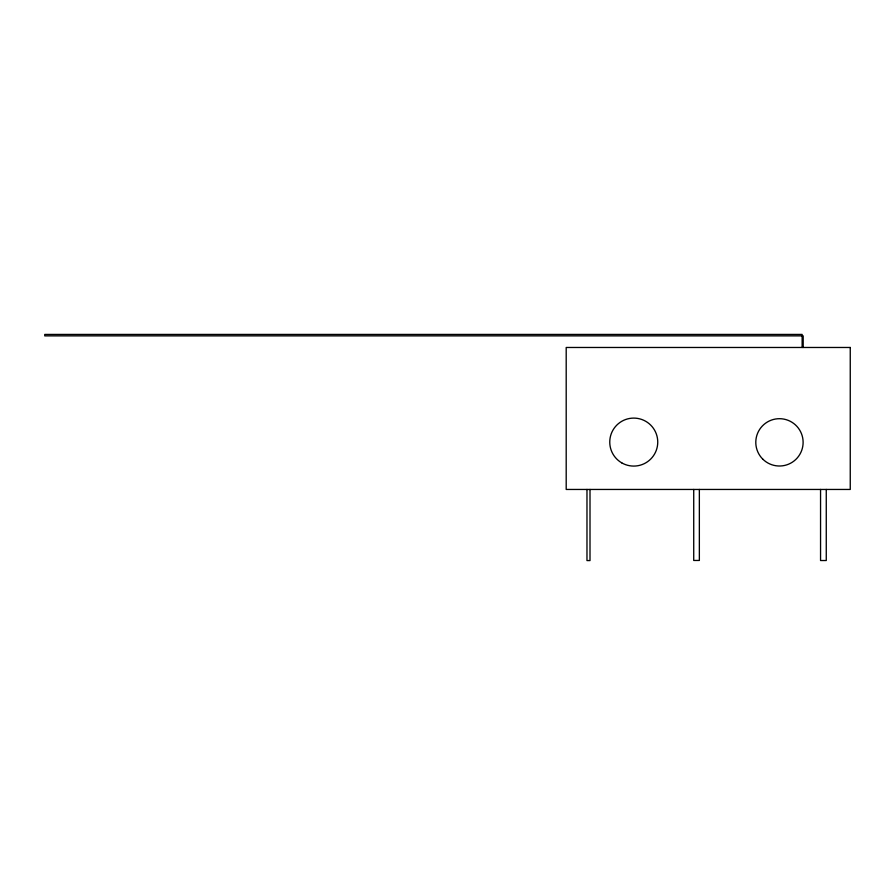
<?xml version="1.0" encoding="UTF-8"?>
<svg xmlns="http://www.w3.org/2000/svg" width="895" height="895" viewBox="0 0 895 895"><rect width="100%" height="100%" fill="white"/><g stroke="black" fill="none" stroke-linecap="round" stroke-linejoin="round"><path stroke-width="1.34" d="M826.264 489.453L826.264 560.527L820.558 560.527L820.558 489.453M803.195 347.473L803.195 335.882L44.75 335.882L44.75 334.428L802.144 334.428L802.144 347.473M699.353 489.453L699.353 560.46L693.726 560.46L693.726 489.453M590.006 489.453L590.006 560.572L586.975 560.572L586.975 489.453M850.25 347.473L566.199 347.473L566.199 489.453L850.25 489.453L850.25 347.473M762.719 459.079A23.662 23.662 0 0 0 802.312 448.473A23.662 23.662 0 0 0 773.325 419.498A23.662 23.662 0 0 0 762.719 459.079M621.756 462.872A23.997 23.997 0 0 0 657.747 442.096A23.997 23.997 0 0 0 621.756 421.31A23.997 23.997 0 0 0 621.756 462.872"/></g></svg>
